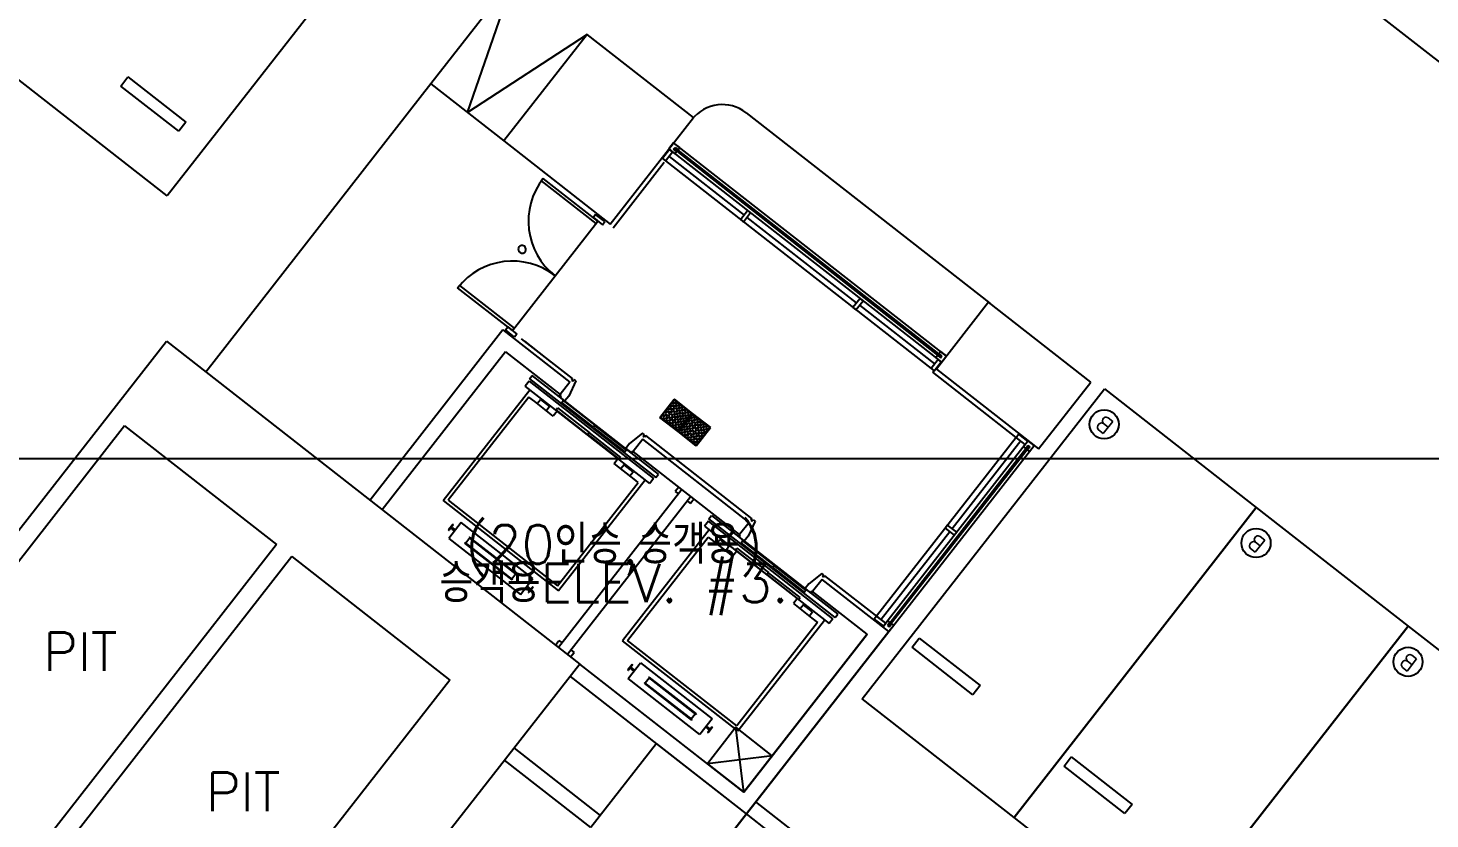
# Model space of a CAD drawing. Header units: millimetres. Extents: x -7614 to 421357, y 87385 to 341757.
# Drawn here: x 369234 to 387410, y 144373 to 154627 of the extents above; entities that cross this region are included whole.
import ezdxf
from ezdxf.enums import TextEntityAlignment as Align

# ---------------------------------------------------------------- set-up
doc = ezdxf.new("R2010")
doc.units = ezdxf.units.MM
doc.header["$LTSCALE"] = 600
doc.header["$MEASUREMENT"] = 0
doc.linetypes.add('HID', pattern=[5, 3, -2])
doc.layers.add('e-plan', color=9, linetype='CONTINUOUS')
doc.layers.add('e-room-box', color=7, linetype='CONTINUOUS')
doc.styles.add('kiahn', font='romans.shx', dxfattribs={"bigfont": 'cadhs.shx'})

msp = doc.modelspace()

# ---------------------------------------------------------------- linework, layer by layer
at = {"layer": 'e-plan'}
for p, q in [((374117, 156390), (371039, 152450)), ((384865, 156267), (388167, 153687)), ((375536, 155282), (374458, 153903)), ((374931, 153533), (375536, 155282)), ((376481, 154543), (374931, 153533)), ((371039, 152450), (368438, 154481)), ((370438, 153873), (370530, 153992)), ((370530, 153992), (371279, 153407)), ((371187, 153289), (370438, 153873)), ((374458, 153903), (371540, 150167)), ((374458, 153903), (375404, 153164)), ((371279, 153407), (371187, 153289)), ((378544, 153528), (381703, 151059)), ((377550, 153053), (377458, 152934)), ((377604, 153138), (377542, 153059)), ((377542, 153059), (377621, 152997)), ((377590, 153022), (377550, 153053)), ((377603, 153056), (377622, 153079)), ((377643, 153025), (377603, 153056)), ((381142, 150373), (377604, 153138)), ((377683, 153076), (377604, 153138)), ((377606, 153059), (381066, 150357)), ((377619, 153075), (381078, 150372)), ((377622, 153079), (377661, 153048)), ((377661, 153048), (377683, 153076)), ((377483, 152885), (376818, 152034)), ((377458, 152934), (377497, 152904)), ((377497, 152904), (377590, 153022)), ((377497, 152904), (380941, 150213)), ((377544, 152963), (378517, 152202)), ((377590, 153022), (381033, 150331)), ((377621, 152997), (377643, 153025)), ((375913, 152678), (375888, 152646)), ((376622, 152123), (375913, 152678)), ((375888, 152646), (376597, 152092)), ((376593, 152209), (376563, 152170)), ((376563, 152170), (376681, 152077)), ((376712, 152117), (376593, 152209)), ((378471, 152143), (378563, 152261)), ((378510, 152112), (378471, 152143)), ((378602, 152231), (378510, 152112)), ((379975, 151063), (378556, 152172)), ((378563, 152261), (378602, 152231)), ((375514, 150705), (376622, 152123)), ((376597, 152092), (376622, 152123)), ((376681, 152077), (376712, 152117)), ((374804, 151259), (374829, 151291)), ((375514, 150705), (374804, 151259)), ((374829, 151291), (375538, 150737)), ((380021, 151122), (379928, 151004)), ((379968, 150973), (380060, 151092)), ((380060, 151092), (380021, 151122)), ((379928, 151004), (379968, 150973)), ((380014, 151033), (380987, 150272)), ((375391, 150712), (373668, 148505)), ((375391, 150712), (376258, 150035)), ((375424, 150712), (375454, 150751)), ((375542, 150619), (375424, 150712)), ((375454, 150751), (375573, 150659)), ((375538, 150737), (375514, 150705)), ((366278, 144488), (371028, 150568)), ((371028, 150568), (376386, 146381)), ((375573, 150659), (375542, 150619)), ((376295, 150082), (375633, 150599)), ((376027, 150291), (375673, 150568)), ((375426, 150431), (373825, 148382)), ((375426, 150431), (376135, 149877)), ((381033, 150331), (380941, 150213)), ((381002, 150356), (381023, 150384)), ((381081, 150294), (381002, 150356)), ((381023, 150384), (381063, 150353)), ((381073, 150301), (381033, 150331)), ((381042, 150407), (381063, 150435)), ((381081, 150376), (381042, 150407)), ((381063, 150435), (381142, 150373)), ((381063, 150353), (381081, 150376)), ((381142, 150373), (381081, 150294)), ((380941, 150213), (380980, 150182)), ((380966, 150164), (380980, 150182)), ((382045, 149320), (380966, 150164)), ((380980, 150182), (381073, 150301)), ((375729, 150048), (375679, 149983)), ((377294, 148721), (375679, 149983)), ((375729, 150048), (377345, 148786)), ((375736, 150081), (375770, 150124)), ((375736, 150081), (377375, 148800)), ((377409, 148844), (375770, 150124)), ((376258, 150035), (376135, 149877)), ((376334, 150051), (376245, 149855)), ((376295, 150082), (376280, 150062)), ((376280, 150062), (376295, 150050)), ((376295, 150050), (376311, 150069)), ((376311, 150069), (376334, 150051)), ((380048, 145931), (383188, 149950)), ((383188, 149950), (385158, 148411)), ((374615, 148500), (375738, 149937)), ((375728, 149843), (374681, 148504)), ((375803, 149785), (375728, 149843)), ((376043, 149597), (375803, 149785)), ((375836, 149759), (375878, 149811)), ((375878, 149811), (375996, 149719)), ((376129, 149869), (376116, 149853)), ((376145, 149857), (376129, 149869)), ((376132, 149841), (376145, 149857)), ((376195, 149792), (376132, 149841)), ((376154, 149771), (376173, 149796)), ((376563, 149451), (376154, 149771)), ((376173, 149796), (376582, 149477)), ((376245, 149855), (376195, 149792)), ((377425, 149579), (377610, 149816)), ((377846, 149631), (377610, 149816)), ((377610, 149816), (377846, 149631)), ((377846, 149631), (377610, 149816)), ((375996, 149719), (375955, 149666)), ((376092, 149660), (376043, 149597)), ((376080, 149676), (376099, 149702)), ((376489, 149357), (376080, 149676)), ((376099, 149702), (376508, 149382)), ((377662, 149395), (377846, 149631)), ((377662, 149395), (377846, 149631)), ((378083, 149446), (377846, 149631)), ((377846, 149631), (378083, 149446)), ((378083, 149446), (377846, 149631)), ((370486, 149468), (367284, 145370)), ((370486, 149468), (372456, 147929)), ((376582, 149477), (376563, 149451)), ((376584, 149475), (376564, 149450)), ((376564, 149450), (376973, 149131)), ((376993, 149156), (376584, 149475)), ((377662, 149395), (377425, 149579)), ((377898, 149210), (378083, 149446)), ((376508, 149382), (376489, 149357)), ((376510, 149381), (376490, 149356)), ((376490, 149356), (376899, 149036)), ((376919, 149061), (376510, 149381)), ((377033, 149239), (376983, 149176)), ((377201, 149374), (377033, 149239)), ((377204, 149296), (377081, 149138)), ((377225, 149355), (377201, 149374)), ((378583, 148218), (377204, 149296)), ((377209, 149336), (377225, 149355)), ((377225, 149323), (377209, 149336)), ((377241, 149343), (377225, 149323)), ((377241, 149343), (378620, 148265)), ((377898, 149210), (377662, 149395)), ((382045, 149320), (380235, 147003)), ((382163, 149228), (380353, 146911)), ((382104, 149274), (381215, 148135)), ((382045, 149320), (382076, 149360)), ((382163, 149228), (382045, 149320)), ((382076, 149360), (382194, 149267)), ((382200, 149275), (382139, 149196)), ((382194, 149267), (382163, 149228)), ((382279, 149213), (382200, 149275)), ((376831, 148981), (376880, 149044)), ((376899, 149036), (376919, 149061)), ((376973, 149131), (376993, 149156)), ((376983, 149176), (377046, 149127)), ((377046, 149127), (377059, 149143)), ((377059, 149143), (377074, 149130)), ((377074, 149130), (377062, 149114)), ((378460, 148060), (377081, 149138)), ((382201, 149211), (380379, 146878)), ((380395, 146802), (382279, 149213)), ((382217, 149199), (380395, 146866)), ((382139, 149196), (382166, 149175)), ((382166, 149175), (382197, 149214)), ((382221, 149196), (382190, 149156)), ((382190, 149156), (382218, 149135)), ((382197, 149214), (382221, 149196)), ((382218, 149135), (382279, 149213)), ((377113, 148761), (376831, 148981)), ((376961, 148965), (376920, 148912)), ((377079, 148873), (376961, 148965)), ((377038, 148820), (377079, 148873)), ((376100, 147396), (377146, 148735)), ((377235, 148767), (376112, 147330)), ((377146, 148735), (377113, 148761)), ((377345, 148786), (377294, 148721)), ((377375, 148800), (377409, 148844)), ((377672, 148676), (377626, 148617)), ((374615, 148500), (376112, 147330)), ((374681, 148504), (376100, 147396)), ((377711, 148645), (376110, 146597)), ((377829, 148553), (376229, 146504)), ((377626, 148617), (377665, 148586)), ((377783, 148494), (377823, 148463)), ((377869, 148522), (377823, 148463)), ((382018, 144392), (385158, 148411)), ((385158, 148411), (382018, 144392)), ((385158, 148411), (387128, 146872)), ((374740, 148192), (374685, 148122)), ((374849, 148215), (374689, 148010)), ((374716, 148144), (374693, 148119)), ((374716, 148144), (374721, 148145)), ((374731, 148137), (374721, 148145)), ((374745, 148185), (374726, 148157)), ((374726, 148157), (374727, 148152)), ((374737, 148144), (374727, 148152)), ((374731, 148132), (374731, 148137)), ((374756, 148113), (374731, 148132)), ((374741, 148145), (374737, 148144)), ((374744, 148189), (374740, 148192)), ((374766, 148126), (374741, 148145)), ((375779, 147489), (374849, 148215)), ((378054, 148232), (378004, 148167)), ((378004, 148167), (379619, 146905)), ((379670, 146969), (378054, 148232)), ((378061, 148264), (378095, 148308)), ((379700, 146984), (378061, 148264)), ((378095, 148308), (379734, 147027)), ((378583, 148218), (378460, 148060)), ((378659, 148235), (378569, 148038)), ((378620, 148265), (378605, 148246)), ((378605, 148246), (378620, 148233)), ((378620, 148233), (378636, 148253)), ((378636, 148253), (378659, 148235)), ((381156, 148181), (381125, 148142)), ((381125, 148142), (381243, 148050)), ((381274, 148089), (381156, 148181)), ((374690, 148118), (374685, 148122)), ((374689, 148010), (375619, 147284)), ((374757, 148113), (374756, 148113)), ((374766, 148124), (374757, 148113)), ((374766, 148124), (374766, 148126)), ((374903, 147955), (374898, 147949)), ((375509, 147471), (374898, 147949)), ((375514, 147477), (374903, 147955)), ((374961, 148016), (374909, 147950)), ((374959, 148028), (374954, 148021)), ((375566, 147544), (374954, 148021)), ((375571, 147550), (374959, 148028)), ((378063, 148121), (376940, 146683)), ((377006, 146687), (378053, 148027)), ((378053, 148027), (378086, 148001)), ((378086, 148001), (378368, 147781)), ((378161, 147942), (378203, 147995)), ((378203, 147995), (378321, 147903)), ((378454, 148053), (378441, 148037)), ((378469, 148040), (378454, 148053)), ((378457, 148025), (378469, 148040)), ((378520, 147975), (378457, 148025)), ((378479, 147954), (378498, 147980)), ((378888, 147635), (378479, 147954)), ((378498, 147980), (378907, 147660)), ((378569, 148038), (378520, 147975)), ((381184, 148096), (380294, 146957)), ((381243, 148050), (381274, 148089)), ((372456, 147929), (369255, 143831)), ((372653, 147775), (369452, 143677)), ((372653, 147775), (374702, 146174)), ((378321, 147903), (378279, 147850)), ((378368, 147781), (378417, 147844)), ((378405, 147860), (378424, 147885)), ((378814, 147540), (378405, 147860)), ((378424, 147885), (378833, 147566)), ((378907, 147660), (378888, 147635)), ((378909, 147659), (378889, 147634)), ((378889, 147634), (379298, 147314)), ((379318, 147339), (378909, 147659)), ((375560, 147549), (375508, 147482)), ((375514, 147477), (375509, 147471)), ((375571, 147550), (375566, 147544)), ((375619, 147284), (375779, 147489)), ((378833, 147566), (378814, 147540)), ((378835, 147564), (378815, 147539)), ((378815, 147539), (379224, 147220)), ((379244, 147245), (378835, 147564)), ((379357, 147423), (379308, 147360)), ((379526, 147557), (379357, 147423)), ((379528, 147479), (379405, 147322)), ((379550, 147539), (379526, 147557)), ((380395, 146802), (379528, 147479)), ((379534, 147519), (379550, 147539)), ((379550, 147507), (379534, 147519)), ((379565, 147527), (379550, 147507)), ((380353, 146911), (379565, 147527)), ((375711, 147386), (375703, 147375)), ((375703, 147375), (375703, 147373)), ((375703, 147373), (375727, 147354)), ((375711, 147386), (375713, 147386)), ((375713, 147386), (375737, 147367)), ((375742, 147342), (375724, 147314)), ((375724, 147310), (375728, 147307)), ((375727, 147354), (375732, 147355)), ((375783, 147377), (375728, 147307)), ((375732, 147355), (375742, 147347)), ((375737, 147367), (375738, 147362)), ((375738, 147362), (375748, 147354)), ((375742, 147342), (375742, 147347)), ((375752, 147355), (375748, 147354)), ((375775, 147380), (375752, 147355)), ((375779, 147380), (375783, 147377)), ((379205, 147228), (379156, 147165)), ((379224, 147220), (379244, 147245)), ((379298, 147314), (379318, 147339)), ((379308, 147360), (379371, 147310)), ((379371, 147310), (379383, 147326)), ((379383, 147326), (379399, 147314)), ((379399, 147314), (379387, 147298)), ((380115, 146768), (379405, 147322)), ((379156, 147165), (379396, 146977)), ((379286, 147149), (379245, 147096)), ((379404, 147056), (379286, 147149)), ((379363, 147003), (379404, 147056)), ((379471, 146919), (378425, 145579)), ((378437, 145514), (379560, 146951)), ((379396, 146977), (379471, 146919)), ((379670, 146969), (379619, 146905)), ((379700, 146984), (379734, 147027)), ((380235, 147003), (380204, 146964)), ((380204, 146964), (380323, 146872)), ((380353, 146911), (380235, 147003)), ((380316, 146864), (380378, 146943)), ((380395, 146802), (380316, 146864)), ((380323, 146872), (380353, 146911)), ((380406, 146921), (380375, 146882)), ((380375, 146882), (380398, 146863)), ((380378, 146943), (380406, 146921)), ((380457, 146881), (380395, 146802)), ((380398, 146863), (380429, 146903)), ((380429, 146903), (380457, 146881)), ((383989, 142853), (387128, 146872)), ((387128, 146872), (383989, 142853)), ((387128, 146872), (389098, 145332)), ((376071, 146627), (376117, 146687)), ((376117, 146687), (376157, 146656)), ((378437, 145514), (376940, 146683)), ((378425, 145579), (377006, 146687)), ((380115, 146768), (378514, 144719)), ((378514, 144719), (380115, 146768)), ((380395, 146802), (378548, 144438)), ((378548, 144438), (380395, 146802)), ((380697, 146598), (380789, 146716)), ((380789, 146716), (381577, 146101)), ((376268, 146473), (376314, 146533)), ((376275, 146563), (376314, 146533)), ((381485, 145983), (380697, 146598)), ((376386, 146381), (370445, 138777)), ((378514, 144719), (376386, 146381)), ((378514, 144719), (376386, 146381)), ((377065, 146376), (377010, 146306)), ((377014, 146194), (377174, 146399)), ((377041, 146328), (377018, 146302)), ((377041, 146328), (377046, 146328)), ((377056, 146320), (377046, 146328)), ((377070, 146369), (377051, 146340)), ((377051, 146340), (377051, 146336)), ((377061, 146328), (377051, 146336)), ((377056, 146316), (377056, 146320)), ((377081, 146297), (377056, 146316)), ((377066, 146328), (377061, 146328)), ((377069, 146372), (377065, 146376)), ((377090, 146309), (377066, 146328)), ((377174, 146399), (378104, 145672)), ((374702, 146174), (371500, 142077)), ((378548, 144438), (376263, 146224)), ((378548, 144438), (376263, 146224)), ((377015, 146302), (377010, 146306)), ((377944, 145467), (377014, 146194)), ((377082, 146297), (377081, 146297)), ((377091, 146308), (377082, 146297)), ((377091, 146308), (377090, 146309)), ((377228, 146139), (377223, 146133)), ((377223, 146133), (377834, 145655)), ((377228, 146139), (377839, 145661)), ((377286, 146200), (377234, 146134)), ((377284, 146211), (377279, 146205)), ((377279, 146205), (377891, 145727)), ((377284, 146211), (377896, 145734)), ((381577, 146101), (381485, 145983)), ((382018, 144392), (380048, 145931)), ((377884, 145732), (377833, 145666)), ((377839, 145661), (377834, 145655)), ((377896, 145734), (377891, 145727)), ((378104, 145672), (377944, 145467)), ((378036, 145569), (378028, 145558)), ((378028, 145558), (378028, 145557)), ((378028, 145557), (378052, 145538)), ((378036, 145569), (378038, 145569)), ((378038, 145569), (378062, 145550)), ((378410, 145561), (378041, 145088)), ((378410, 145561), (378041, 145088)), ((378067, 145526), (378048, 145497)), ((378049, 145494), (378053, 145490)), ((378052, 145538), (378057, 145538)), ((378108, 145561), (378053, 145490)), ((378057, 145538), (378067, 145530)), ((378062, 145550), (378063, 145546)), ((378063, 145546), (378073, 145538)), ((378067, 145526), (378067, 145530)), ((378077, 145538), (378073, 145538)), ((378100, 145564), (378077, 145538)), ((378104, 145564), (378108, 145561)), ((378514, 144719), (378410, 145561)), ((378883, 145192), (378410, 145561)), ((378883, 145192), (378410, 145561)), ((376656, 144419), (375537, 145294)), ((376532, 144262), (375413, 145136)), ((378883, 145192), (378041, 145088)), ((378041, 145088), (378514, 144719)), ((378041, 145088), (378514, 144719)), ((378514, 144719), (378883, 145192)), ((378514, 144719), (378883, 145192)), ((382667, 145059), (382759, 145177)), ((383455, 144443), (382667, 145059)), ((382759, 145177), (383547, 144562)), ((381705, 142225), (378671, 144596)), ((383547, 144562), (383455, 144443)), ((378548, 144438), (377231, 142752)), ((381425, 142191), (378548, 144438)), ((383989, 142853), (382018, 144392))]:
    msp.add_line(p, q, dxfattribs=at)
at = {"layer": 'e-plan', "ltscale": 0.5}
for p, q in [((376481, 154543), (375404, 153164)), ((377860, 153465), (376481, 154543)), ((376783, 152086), (377860, 153465)), ((375404, 153164), (376783, 152086)), ((381688, 151071), (381011, 150205)), ((383012, 150037), (381688, 151071)), ((381011, 150205), (382334, 149170)), ((382334, 149170), (383012, 150037)), ((377382, 145349), (376532, 144262)), ((378548, 144438), (377382, 145349)), ((377699, 143351), (378548, 144438))]:
    msp.add_line(p, q, dxfattribs=at)
at = {"layer": 'e-plan'}
for centre, radius in [((377614, 149781), 17.5), ((377654, 149750), 17.5), ((377460, 149584), 17.5), ((377491, 149623), 17.5), ((377522, 149663), 17.5), ((377531, 149592), 17.5), ((377553, 149702), 17.5), ((377561, 149632), 17.5), ((377584, 149741), 17.5), ((377592, 149671), 17.5), ((377601, 149601), 17.5), ((377623, 149711), 17.5), ((377632, 149640), 17.5), ((377640, 149570), 17.5), ((377662, 149680), 17.5), ((377671, 149610), 17.5), ((377693, 149719), 17.5), ((377702, 149649), 17.5), ((377710, 149579), 17.5), ((377733, 149688), 17.5), ((377741, 149618), 17.5), ((377772, 149658), 17.5), ((377781, 149587), 17.5), ((377811, 149627), 17.5), ((377851, 149596), 17.5), ((383185, 149489), 189), ((377500, 149553), 17.5), ((377539, 149522), 17.5), ((377570, 149562), 17.5), ((377579, 149491), 17.5), ((377609, 149531), 17.5), ((377618, 149461), 17.5), ((377649, 149500), 17.5), ((377657, 149430), 17.5), ((377680, 149539), 17.5), ((377688, 149469), 17.5), ((377697, 149399), 17.5), ((377719, 149509), 17.5), ((377728, 149438), 17.5), ((377750, 149548), 17.5), ((377758, 149478), 17.5), ((377767, 149408), 17.5), ((377789, 149517), 17.5), ((377798, 149447), 17.5), ((377820, 149557), 17.5), ((377829, 149486), 17.5), ((377837, 149416), 17.5), ((377859, 149526), 17.5), ((377868, 149456), 17.5), ((377877, 149385), 17.5), ((377890, 149565), 17.5), ((377899, 149495), 17.5), ((377907, 149425), 17.5), ((377930, 149534), 17.5), ((377938, 149464), 17.5), ((377947, 149394), 17.5), ((377969, 149504), 17.5), ((377978, 149433), 17.5), ((378008, 149473), 17.5), ((378017, 149403), 17.5), ((378048, 149442), 17.5), ((377736, 149368), 17.5), ((377776, 149337), 17.5), ((377806, 149377), 17.5), ((377815, 149307), 17.5), ((377846, 149346), 17.5), ((377854, 149276), 17.5), ((377885, 149315), 17.5), ((377894, 149245), 17.5), ((377916, 149355), 17.5), ((377925, 149284), 17.5), ((377955, 149324), 17.5), ((377986, 149363), 17.5), ((385155, 147950), 189), ((387125, 146410), 189)]:
    msp.add_circle(centre, radius, dxfattribs=at)
for centre, radius, start, end in [((378236, 153134), 500, 52, 142), ((376622, 152123), 900, 142.0001, 232.0001), ((375639, 151758), 50, 352.0002, 172.0002), ((375639, 151758), 50, 172.0002, 352.0002), ((375514, 150705), 900, 52.0001, 142.0001), ((374743, 148187), 2.5, 325.4093, 52), ((374691, 148120), 2.5, 232, 318.5907), ((375726, 147312), 2.5, 145.4093, 232), ((375777, 147378), 2.5, 52, 138.5907), ((377068, 146370), 2.5, 325.4093, 52), ((377016, 146304), 2.5, 232, 318.5907), ((378050, 145496), 2.5, 145.4093, 232), ((378102, 145562), 2.5, 52, 138.5907)]:
    msp.add_arc(centre, radius, start, end, dxfattribs=at)
at = {"layer": 'e-room-box'}
msp.add_line((366047, 149048), (421357, 149048), dxfattribs=at)

# ---------------------------------------------------------------- texts
at = {"layer": 'e-plan', "style": 'kiahn', "text_generation_flag": 4}
for p in [(383201, 149348), (385171, 147809), (387141, 146269)]:
    msp.add_text('B', height=200, rotation=142.002, dxfattribs=at).set_placement(p)
at = {"layer": 'e-plan', "linetype": 'HID', "ltscale": 0.5, "style": 'kiahn'}
for s, p in [('(20인승,승객용)', (376830, 147932)), ('승객용ELEV. #3.', (376830, 147432))]:
    msp.add_text(s, height=500, dxfattribs=at).set_placement(p, align=Align.MIDDLE_CENTER)
at = {"layer": 'e-plan', "style": 'kiahn'}
for p in [(369911, 146542), (372023, 144723)]:
    msp.add_text('PIT', height=500, dxfattribs=at).set_placement(p, align=Align.MIDDLE)

doc.saveas('drawing.dxf')
